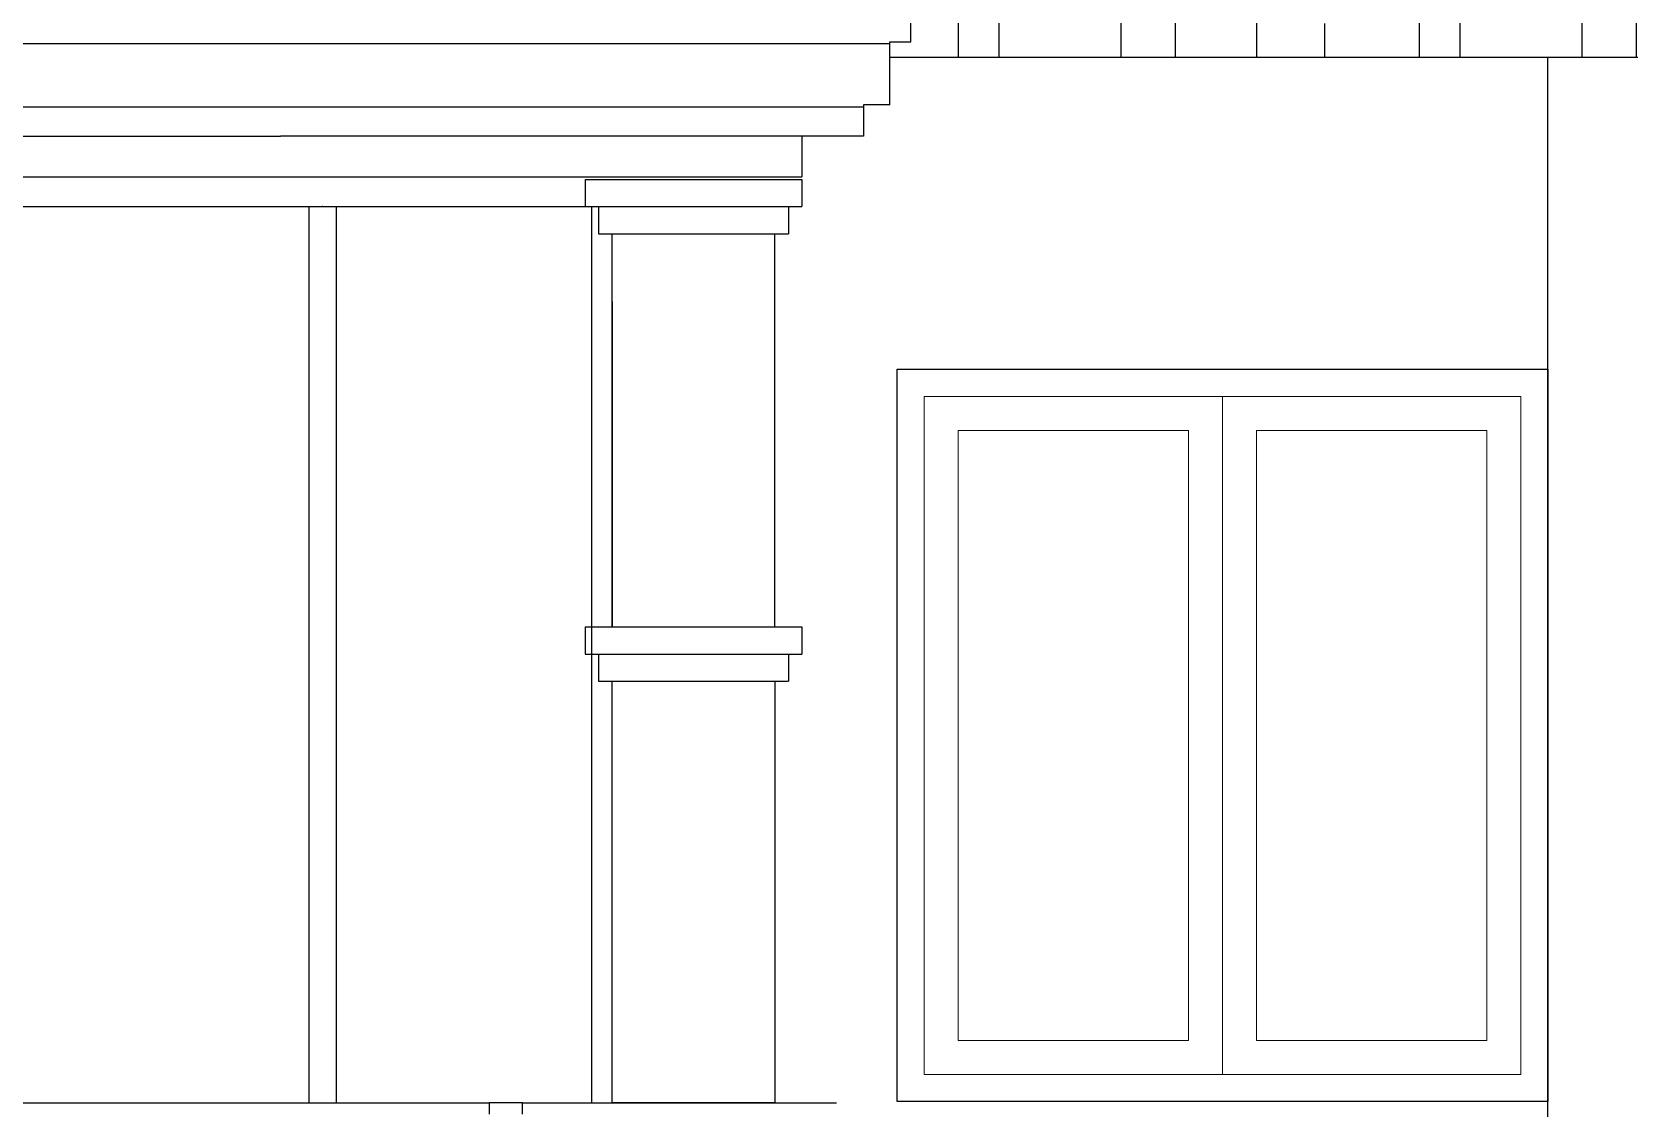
# Model space of a CAD drawing. Header units: inches. Extents: x -2812 to 9774, y -15726 to -746.
# Drawn here: x 3436.7 to 3554.5, y -9201.6 to -9122.3 of the extents above; entities that cross this region are included whole.
import ezdxf

# ---------------------------------------------------------------- set-up
doc = ezdxf.new("R2010")
doc.units = ezdxf.units.IN
doc.header["$LTSCALE"] = 17
doc.header["$MEASUREMENT"] = 0
for name, color, linetype, lineweight in [('ELEVATION', 7, 'Continuous', 25), ('OUTLINE', 1, 'Continuous', 25), ('WINDOW FRAME', 161, 'Continuous', 20)]:
    doc.layers.add(name, color=color, linetype=linetype, lineweight=lineweight)

# ---------------------------------------------------------------- blocks, each defined once
blk = doc.blocks.new('fddd')
for p, q in [((-461.47, -3264.22), (-459.02, -3264.22)), ((-459.02, -3264.22), (-430.42, -3264.22)), ((-430.42, -3264.22), (-429.91, -3264.22)), ((-429.91, -3264.22), (-427.46, -3264.22)), ((-427.46, -3264.22), (-426.08, -3264.22)), ((-426.08, -3264.22), (-426.08, -3265.05)), ((-423.61, -3264.22), (-426.08, -3264.22)), ((-423.61, -3265.05), (-423.61, -3264.22)), ((-423.61, -3264.22), (-400.47, -3264.22)), ((-397.47, -3297.97), (-397.47, -3293.97)), ((-399.03, -3297.97), (-397.47, -3297.97)), ((-399.03, -3298.97), (-399.03, -3297.97)), ((-399.03, -3298.13), (-539.92, -3298.13)), ((-399.03, -3302.61), (-399.03, -3298.97)), ((-538.09, -3302.76), (-443.96, -3302.76)), ((-443.96, -3302.76), (-400.95, -3302.76)), ((-400.95, -3302.61), (-400.95, -3304.92)), ((-399.03, -3302.61), (-400.95, -3302.61)), ((-538, -3304.92), (-443.96, -3304.92)), ((-400.95, -3304.92), (-443.96, -3304.92)), ((-405.5, -3304.92), (-405.5, -3307.92)), ((-535.25, -3307.92), (-405.5, -3307.92))]:
    blk.add_line(p, q)

msp = doc.modelspace()

# ---------------------------------------------------------------- hatches: boundary and pattern name
at = {"layer": 'OUTLINE'}
h = msp.add_hatch(dxfattribs=at)
h.set_pattern_fill('AR-RSHKE', color=8)
h.set_pattern_definition([(0, (1566.02, -5796.163), (25.5, 12), [6, -5, 7, -3, 9, -4]), (0, (1572.02, -5795.663), (25.5, 12), [5, -19, 4, -6]), (0, (1584.02, -5796.913), (25.5, 12), [3, -31]), (90, (1566.0205, -5796.163), (-8.5, 12), [11.5, -36.5]), (90, (1572.0205, -5796.163), (-8.5, 12), [11.25, -36.75]), (90, (1577.0205, -5796.163), (-8.5, 12), [10.5, -37.5]), (90, (1584.0205, -5796.913), (-8.5, 12), [11.5, -36.5]), (90, (1587.0205, -5796.913), (-8.5, 12), [11.5, -36.5]), (90, (1596.0205, -5796.163), (-8.5, 12), [11, -37])])
h.paths.add_polyline_path([(3665.02, -9119.16), (3501.5, -9119.16), (3501.5, -9123.01), (3499.94, -9123.01), (3499.94, -9124.16), (3665.02, -9124.16)])

# ---------------------------------------------------------------- linework, layer by layer
at = {"layer": 'ELEVATION', "linetype": 'Continuous'}
msp.add_lwpolyline([(3500.5, -9161.16), (3500.5, -9147.16), (3548.5, -9147.16), (3548.5, -9201.16), (3500.5, -9201.16), (3500.5, -9161.16)], dxfattribs=at)
at = {"layer": 'OUTLINE'}
for p, q in [((3683.02, -9124.16), (3499.94, -9124.16)), ((3548.5, -9219.16), (3548.5, -9124.16)), ((3477.48, -9133.16), (3493.48, -9133.16)), ((3477.48, -9133.16), (3477.48, -9135.16)), ((3493.48, -9133.16), (3493.48, -9135.16)), ((3376.02, -9135.16), (3484.5, -9135.16)), ((3457.12, -9135.16), (3457.12, -9201.25)), ((3459.12, -9135.16), (3459.12, -9201.25)), ((3477.48, -9135.16), (3478.48, -9135.16)), ((3477.96, -9135.16), (3477.96, -9201.25)), ((3478.48, -9135.16), (3478.48, -9137.16)), ((3478.48, -9135.16), (3492.48, -9135.16)), ((3492.48, -9135.16), (3493.48, -9135.16)), ((3492.48, -9135.16), (3492.48, -9137.16)), ((3478.48, -9137.16), (3492.48, -9137.16)), ((3491.48, -9166.16), (3491.48, -9137.16)), ((3479.48, -9142.16), (3479.48, -9166.16)), ((3477.48, -9166.16), (3493.48, -9166.16)), ((3477.48, -9166.16), (3477.48, -9168.16)), ((3493.48, -9166.16), (3493.48, -9168.16)), ((3477.48, -9168.16), (3478.48, -9168.16)), ((3478.48, -9168.16), (3478.48, -9170.16)), ((3478.48, -9168.16), (3492.48, -9168.16)), ((3492.48, -9168.16), (3493.48, -9168.16)), ((3492.48, -9168.16), (3492.48, -9170.16)), ((3478.48, -9170.16), (3492.48, -9170.16))]:
    msp.add_line(p, q, dxfattribs=at)
for points in [[(3479.48, -9166.16), (3479.48, -9137.16)], [(3479.48, -9166.16), (3491.48, -9166.16)], [(3491.48, -9170.16), (3491.48, -9201.25), (3479.48, -9201.25), (3479.48, -9170.16)]]:
    msp.add_lwpolyline(points, dxfattribs=at)
msp.add_point((3458.12, -9135.16), dxfattribs=at)
at = {"layer": 'WINDOW FRAME'}
for p, q in [((3524.5, -9149.16), (3524.5, -9199.16)), ((3524.5, -9199.16), (3524.5, -9149.16))]:
    msp.add_line(p, q, dxfattribs=at)
for points in [[(3524.5, -9199.16), (3502.5, -9199.16), (3502.5, -9149.16), (3524.5, -9149.16)], [(3524.5, -9149.16), (3546.5, -9149.16), (3546.5, -9199.16), (3524.5, -9199.16)]]:
    msp.add_lwpolyline(points, dxfattribs=at)
for points in [[(3524.5, -9149.16), (3502.5, -9149.16), (3502.5, -9199.16), (3524.5, -9199.16)], [(3522, -9151.66), (3505, -9151.66), (3505, -9196.66), (3522, -9196.66)], [(3527, -9151.66), (3544, -9151.66), (3544, -9196.66), (3527, -9196.66)]]:
    msp.add_lwpolyline(points, close=True, dxfattribs=at)

# ---------------------------------------------------------------- block references
at = {"layer": 'OUTLINE'}
for p in [(3898.98, -5825.04), (3896.49, -5937.04)]:
    msp.add_blockref('fddd', p, dxfattribs=at)

doc.saveas('drawing.dxf')
